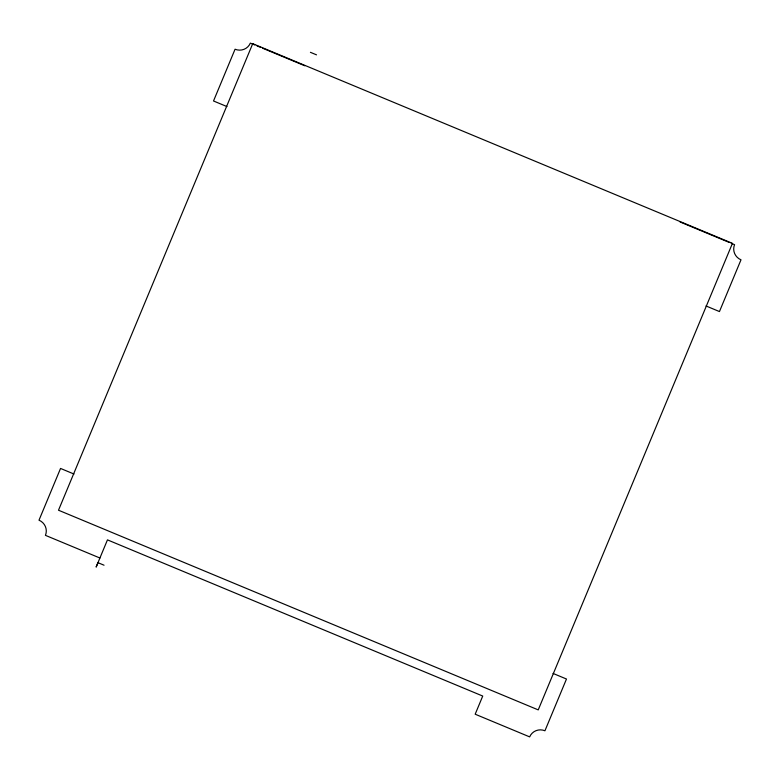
<?xml version="1.0" encoding="UTF-8"?>
<svg xmlns="http://www.w3.org/2000/svg" width="780" height="780" viewBox="0 0 780 780"><rect width="100%" height="100%" fill="white"/><g stroke="black" fill="none" stroke-linecap="round" stroke-linejoin="round"><path stroke-width="1.17" d="M310.421 52.318L316.505 54.844M254.797 44.967L250.341 43.114A11.758 11.515 22.5 0 1 235.063 49.228L213.515 100.981L226.96 106.577M257.02 45.893L260.354 47.288M262.577 48.204L304.824 65.793M680.092 221.988L729.008 242.346M731.231 243.272L734.565 244.657A11.758 11.515 22.5 0 0 741 259.808L719.452 311.561L706.017 305.965M73.983 474.035L60.547 468.439L39 520.192A11.758 11.515 22.5 0 1 45.435 535.343L99.908 558.012M553.039 673.423L566.485 679.019L544.937 730.772A11.758 11.515 22.5 0 0 529.659 736.885L475.176 714.207L482.732 696.053L107.465 539.867L96.135 567.079L97.958 562.673L104.042 565.207M252.73 43.67L58.5 510.217L538.229 709.888L732.449 243.341L252.73 43.67"/></g></svg>
